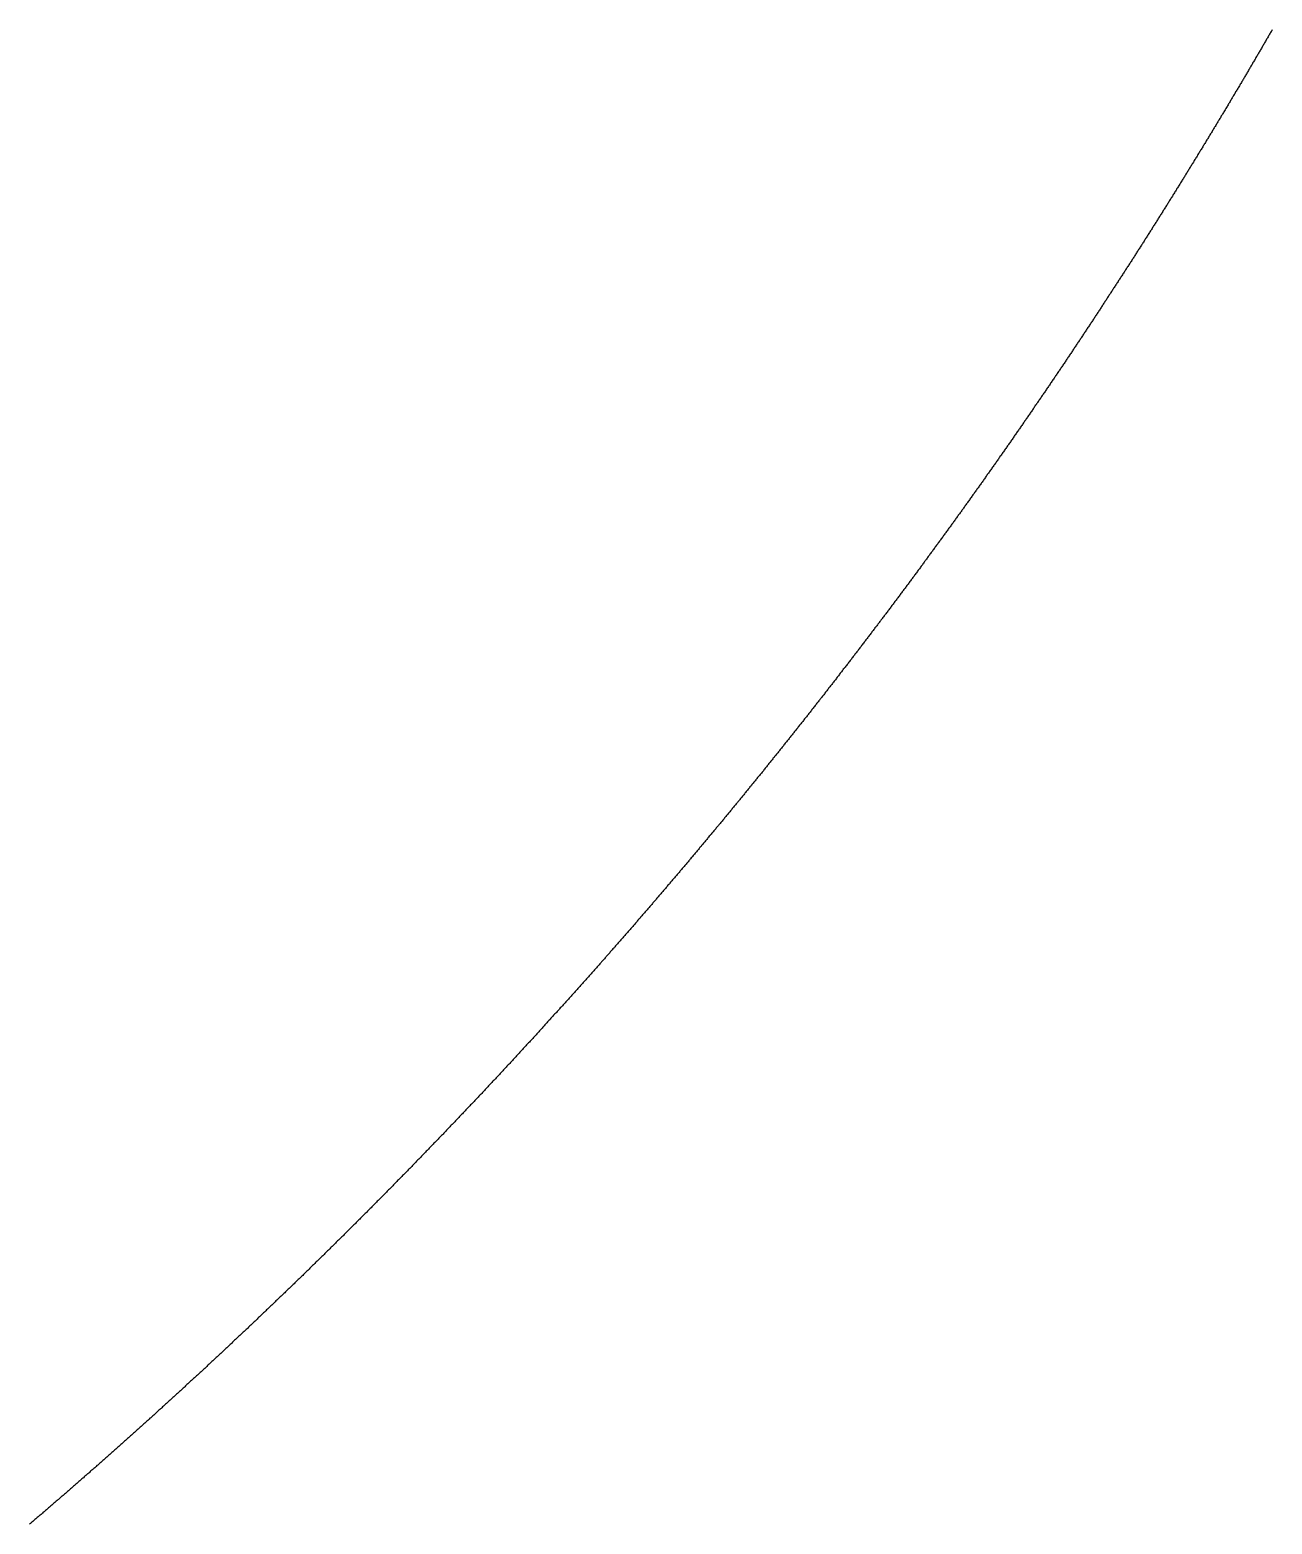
# Model space of a CAD drawing. Header units: metres. Extents: x -42.1 to 42, y -42.1 to 42.
# Drawn here: x 27.26 to 36.36, y -32.01 to -21.06 of the extents above; entities that cross this region are included whole.
import ezdxf

# ---------------------------------------------------------------- set-up
doc = ezdxf.new("R2010")
doc.units = ezdxf.units.M

msp = doc.modelspace()

# ---------------------------------------------------------------- linework, layer by layer
msp.add_lwpolyline([(36.364, -21.057), (36.361, -21.064), (36.357, -21.07), (36.353, -21.076), (36.35, -21.083), (36.346, -21.089), (36.342, -21.096), (36.338, -21.102), (36.335, -21.108), (36.331, -21.115), (36.327, -21.121), (36.324, -21.127), (36.32, -21.134), (36.316, -21.14), (36.313, -21.146), (36.309, -21.153), (36.305, -21.159), (36.302, -21.165), (36.298, -21.172), (36.294, -21.178), (36.291, -21.184), (36.287, -21.191), (36.283, -21.197), (36.28, -21.203), (36.276, -21.21), (36.272, -21.216), (36.269, -21.222), (36.265, -21.229), (36.261, -21.235), (36.257, -21.241), (36.254, -21.248), (36.25, -21.254), (36.246, -21.26), (36.243, -21.267), (36.239, -21.273), (36.235, -21.279), (36.232, -21.286), (36.228, -21.292), (36.224, -21.298), (36.22, -21.305), (36.217, -21.311), (36.213, -21.317), (36.209, -21.324), (36.206, -21.33), (36.202, -21.336), (36.198, -21.343), (36.194, -21.349), (36.191, -21.355), (36.187, -21.362), (36.183, -21.368), (36.18, -21.374), (36.176, -21.381), (36.172, -21.387), (36.168, -21.393), (36.165, -21.399), (36.161, -21.406), (36.157, -21.412), (36.154, -21.418), (36.15, -21.425), (36.146, -21.431), (36.142, -21.437), (36.139, -21.444), (36.135, -21.45), (36.131, -21.456), (36.127, -21.463), (36.124, -21.469), (36.12, -21.475), (36.116, -21.482), (36.112, -21.488), (36.109, -21.494), (36.105, -21.5), (36.101, -21.507), (36.097, -21.513), (36.094, -21.519), (36.09, -21.526), (36.086, -21.532), (36.082, -21.538), (36.079, -21.545), (36.075, -21.551), (36.071, -21.557), (36.067, -21.564), (36.064, -21.57), (36.06, -21.576), (36.056, -21.582), (36.052, -21.589), (36.049, -21.595), (36.045, -21.601), (36.041, -21.608), (36.037, -21.614), (36.034, -21.62), (36.03, -21.626), (36.026, -21.633), (36.022, -21.639), (36.019, -21.645), (36.015, -21.652), (36.011, -21.658), (36.007, -21.664), (36.004, -21.671), (36, -21.677), (35.996, -21.683), (35.992, -21.689), (35.988, -21.696), (35.985, -21.702), (35.981, -21.708), (35.977, -21.715), (35.973, -21.721), (35.97, -21.727), (35.966, -21.733), (35.962, -21.74), (35.958, -21.746), (35.954, -21.752), (35.951, -21.758), (35.947, -21.765), (35.943, -21.771), (35.939, -21.777), (35.935, -21.784), (35.932, -21.79), (35.928, -21.796), (35.924, -21.802), (35.92, -21.809), (35.917, -21.815), (35.913, -21.821), (35.909, -21.828), (35.905, -21.834), (35.901, -21.84), (35.898, -21.846), (35.894, -21.853), (35.89, -21.859), (35.886, -21.865), (35.882, -21.871), (35.878, -21.878), (35.875, -21.884), (35.871, -21.89), (35.867, -21.896), (35.863, -21.903), (35.859, -21.909), (35.856, -21.915), (35.852, -21.922), (35.848, -21.928), (35.844, -21.934), (35.84, -21.94), (35.837, -21.947), (35.833, -21.953), (35.829, -21.959), (35.825, -21.965), (35.821, -21.972), (35.817, -21.978), (35.814, -21.984), (35.81, -21.99), (35.806, -21.997), (35.802, -22.003), (35.798, -22.009), (35.794, -22.015), (35.791, -22.022), (35.787, -22.028), (35.783, -22.034), (35.779, -22.04), (35.775, -22.047), (35.771, -22.053), (35.768, -22.059), (35.764, -22.065), (35.76, -22.072), (35.756, -22.078), (35.752, -22.084), (35.748, -22.09), (35.745, -22.097), (35.741, -22.103), (35.737, -22.109), (35.733, -22.115), (35.729, -22.122), (35.725, -22.128), (35.721, -22.134), (35.718, -22.14), (35.714, -22.147), (35.71, -22.153), (35.706, -22.159), (35.702, -22.165), (35.698, -22.172), (35.694, -22.178), (35.691, -22.184), (35.687, -22.19), (35.683, -22.196), (35.679, -22.203), (35.675, -22.209), (35.671, -22.215), (35.667, -22.221), (35.664, -22.228), (35.66, -22.234), (35.656, -22.24), (35.652, -22.246), (35.648, -22.253), (35.644, -22.259), (35.64, -22.265), (35.636, -22.271), (35.633, -22.277), (35.629, -22.284), (35.625, -22.29), (35.621, -22.296), (35.617, -22.302), (35.613, -22.309), (35.609, -22.315), (35.605, -22.321), (35.602, -22.327), (35.598, -22.333), (35.594, -22.34), (35.59, -22.346), (35.586, -22.352), (35.582, -22.358), (35.578, -22.365), (35.574, -22.371), (35.57, -22.377), (35.566, -22.383), (35.563, -22.389), (35.559, -22.396), (35.555, -22.402), (35.551, -22.408), (35.547, -22.414), (35.543, -22.42), (35.539, -22.427), (35.535, -22.433), (35.531, -22.439), (35.527, -22.445), (35.524, -22.451), (35.52, -22.458), (35.516, -22.464), (35.512, -22.47), (35.508, -22.476), (35.504, -22.482), (35.5, -22.489), (35.496, -22.495), (35.492, -22.501), (35.488, -22.507), (35.484, -22.513), (35.481, -22.52), (35.477, -22.526), (35.473, -22.532), (35.469, -22.538), (35.465, -22.544), (35.461, -22.551), (35.457, -22.557), (35.453, -22.563), (35.449, -22.569), (35.445, -22.575), (35.441, -22.582), (35.437, -22.588), (35.433, -22.594), (35.429, -22.6), (35.426, -22.606), (35.422, -22.613), (35.418, -22.619), (35.414, -22.625), (35.41, -22.631), (35.406, -22.637), (35.402, -22.643), (35.398, -22.65), (35.394, -22.656), (35.39, -22.662), (35.386, -22.668), (35.382, -22.674), (35.378, -22.681), (35.374, -22.687), (35.37, -22.693), (35.366, -22.699), (35.362, -22.705), (35.358, -22.711), (35.355, -22.718), (35.351, -22.724), (35.347, -22.73), (35.343, -22.736), (35.339, -22.742), (35.335, -22.749), (35.331, -22.755), (35.327, -22.761), (35.323, -22.767), (35.319, -22.773), (35.315, -22.779), (35.311, -22.786), (35.307, -22.792), (35.303, -22.798), (35.299, -22.804), (35.295, -22.81), (35.291, -22.816), (35.287, -22.823), (35.283, -22.829), (35.279, -22.835), (35.275, -22.841), (35.271, -22.847), (35.267, -22.853), (35.263, -22.86), (35.259, -22.866), (35.255, -22.872), (35.251, -22.878), (35.247, -22.884), (35.243, -22.89), (35.239, -22.896), (35.235, -22.903), (35.231, -22.909), (35.227, -22.915), (35.223, -22.921), (35.219, -22.927), (35.215, -22.933), (35.211, -22.94), (35.207, -22.946), (35.203, -22.952), (35.199, -22.958), (35.195, -22.964), (35.191, -22.97), (35.187, -22.976), (35.183, -22.983), (35.179, -22.989), (35.175, -22.995), (35.171, -23.001), (35.167, -23.007), (35.163, -23.013), (35.159, -23.019), (35.155, -23.026), (35.151, -23.032), (35.147, -23.038), (35.143, -23.044), (35.139, -23.05), (35.135, -23.056), (35.131, -23.062), (35.127, -23.069), (35.123, -23.075), (35.119, -23.081), (35.115, -23.087), (35.111, -23.093), (35.107, -23.099), (35.103, -23.105), (35.099, -23.112), (35.095, -23.118), (35.091, -23.124), (35.087, -23.13), (35.083, -23.136), (35.079, -23.142), (35.075, -23.148), (35.071, -23.154), (35.067, -23.161), (35.063, -23.167), (35.059, -23.173), (35.055, -23.179), (35.051, -23.185), (35.047, -23.191), (35.043, -23.197), (35.039, -23.203), (35.035, -23.21), (35.031, -23.216), (35.027, -23.222), (35.023, -23.228), (35.019, -23.234), (35.014, -23.24), (35.01, -23.246), (35.006, -23.252), (35.002, -23.259), (34.998, -23.265), (34.994, -23.271), (34.99, -23.277), (34.986, -23.283), (34.982, -23.289), (34.978, -23.295), (34.974, -23.301), (34.97, -23.307), (34.966, -23.314), (34.962, -23.32), (34.958, -23.326), (34.954, -23.332), (34.95, -23.338), (34.946, -23.344), (34.941, -23.35), (34.937, -23.356), (34.933, -23.362), (34.929, -23.368), (34.925, -23.375), (34.921, -23.381), (34.917, -23.387), (34.913, -23.393), (34.909, -23.399), (34.905, -23.405), (34.901, -23.411), (34.897, -23.417), (34.893, -23.423), (34.889, -23.429), (34.884, -23.436), (34.88, -23.442), (34.876, -23.448), (34.872, -23.454), (34.868, -23.46), (34.864, -23.466), (34.86, -23.472), (34.856, -23.478), (34.852, -23.484), (34.848, -23.49), (34.844, -23.496), (34.84, -23.503), (34.835, -23.509), (34.831, -23.515), (34.827, -23.521), (34.823, -23.527), (34.819, -23.533), (34.815, -23.539), (34.811, -23.545), (34.807, -23.551), (34.803, -23.557), (34.799, -23.563), (34.794, -23.569), (34.79, -23.576), (34.786, -23.582), (34.782, -23.588), (34.778, -23.594), (34.774, -23.6), (34.77, -23.606), (34.766, -23.612), (34.762, -23.618), (34.757, -23.624), (34.753, -23.63), (34.749, -23.636), (34.745, -23.642), (34.741, -23.648), (34.737, -23.655), (34.733, -23.661), (34.729, -23.667), (34.725, -23.673), (34.72, -23.679), (34.716, -23.685), (34.712, -23.691), (34.708, -23.697), (34.704, -23.703), (34.7, -23.709), (34.696, -23.715), (34.692, -23.721), (34.687, -23.727), (34.683, -23.733), (34.679, -23.739), (34.675, -23.745), (34.671, -23.752), (34.667, -23.758), (34.663, -23.764), (34.658, -23.77), (34.654, -23.776), (34.65, -23.782), (34.646, -23.788), (34.642, -23.794), (34.638, -23.8), (34.634, -23.806), (34.629, -23.812), (34.625, -23.818), (34.621, -23.824), (34.617, -23.83), (34.613, -23.836), (34.609, -23.842), (34.605, -23.848), (34.6, -23.854), (34.596, -23.86), (34.592, -23.867), (34.588, -23.873), (34.584, -23.879), (34.58, -23.885), (34.575, -23.891), (34.571, -23.897), (34.567, -23.903), (34.563, -23.909), (34.559, -23.915), (34.555, -23.921), (34.55, -23.927), (34.546, -23.933), (34.542, -23.939), (34.538, -23.945), (34.534, -23.951), (34.53, -23.957), (34.525, -23.963), (34.521, -23.969), (34.517, -23.975), (34.513, -23.981), (34.509, -23.987), (34.505, -23.993), (34.5, -23.999), (34.496, -24.005), (34.492, -24.011), (34.488, -24.017), (34.484, -24.023), (34.48, -24.029), (34.475, -24.035), (34.471, -24.041), (34.467, -24.048), (34.463, -24.054), (34.459, -24.06), (34.454, -24.066), (34.45, -24.072), (34.446, -24.078), (34.442, -24.084), (34.438, -24.09), (34.433, -24.096), (34.429, -24.102), (34.425, -24.108), (34.421, -24.114), (34.417, -24.12), (34.412, -24.126), (34.408, -24.132), (34.404, -24.138), (34.4, -24.144), (34.396, -24.15), (34.391, -24.156), (34.387, -24.162), (34.383, -24.168), (34.379, -24.174), (34.375, -24.18), (34.37, -24.186), (34.366, -24.192), (34.362, -24.198), (34.358, -24.204), (34.354, -24.21), (34.349, -24.216), (34.345, -24.222), (34.341, -24.228), (34.337, -24.234), (34.332, -24.24), (34.328, -24.246), (34.324, -24.252), (34.32, -24.258), (34.316, -24.264), (34.311, -24.27), (34.307, -24.276), (34.303, -24.282), (34.299, -24.288), (34.294, -24.294), (34.29, -24.3), (34.286, -24.306), (34.282, -24.312), (34.277, -24.318), (34.273, -24.324), (34.269, -24.33), (34.265, -24.336), (34.261, -24.342), (34.256, -24.348), (34.252, -24.354), (34.248, -24.36), (34.244, -24.366), (34.239, -24.372), (34.235, -24.378), (34.231, -24.384), (34.227, -24.39), (34.222, -24.396), (34.218, -24.402), (34.214, -24.408), (34.21, -24.414), (34.205, -24.419), (34.201, -24.425), (34.197, -24.431), (34.193, -24.437), (34.188, -24.443), (34.184, -24.449), (34.18, -24.455), (34.176, -24.461), (34.171, -24.467), (34.167, -24.473), (34.163, -24.479), (34.158, -24.485), (34.154, -24.491), (34.15, -24.497), (34.146, -24.503), (34.141, -24.509), (34.137, -24.515), (34.133, -24.521), (34.129, -24.527), (34.124, -24.533), (34.12, -24.539), (34.116, -24.545), (34.112, -24.551), (34.107, -24.557), (34.103, -24.563), (34.099, -24.569), (34.094, -24.575), (34.09, -24.581), (34.086, -24.587), (34.082, -24.593), (34.077, -24.598), (34.073, -24.604), (34.069, -24.61), (34.064, -24.616), (34.06, -24.622), (34.056, -24.628), (34.052, -24.634), (34.047, -24.64), (34.043, -24.646), (34.039, -24.652), (34.034, -24.658), (34.03, -24.664), (34.026, -24.67), (34.022, -24.676), (34.017, -24.682), (34.013, -24.688), (34.009, -24.694), (34.004, -24.7), (34, -24.706), (33.996, -24.711), (33.991, -24.717), (33.987, -24.723), (33.983, -24.729), (33.979, -24.735), (33.974, -24.741), (33.97, -24.747), (33.966, -24.753), (33.961, -24.759), (33.957, -24.765), (33.953, -24.771), (33.948, -24.777), (33.944, -24.783), (33.94, -24.789), (33.935, -24.795), (33.931, -24.8), (33.927, -24.806), (33.922, -24.812), (33.918, -24.818), (33.914, -24.824), (33.909, -24.83), (33.905, -24.836), (33.901, -24.842), (33.896, -24.848), (33.892, -24.854), (33.888, -24.86), (33.883, -24.866), (33.879, -24.872), (33.875, -24.878), (33.87, -24.883), (33.866, -24.889), (33.862, -24.895), (33.857, -24.901), (33.853, -24.907), (33.849, -24.913), (33.844, -24.919), (33.84, -24.925), (33.836, -24.931), (33.831, -24.937), (33.827, -24.943), (33.823, -24.948), (33.818, -24.954), (33.814, -24.96), (33.81, -24.966), (33.805, -24.972), (33.801, -24.978), (33.797, -24.984), (33.792, -24.99), (33.788, -24.996), (33.784, -25.002), (33.779, -25.008), (33.775, -25.013), (33.771, -25.019), (33.766, -25.025), (33.762, -25.031), (33.757, -25.037), (33.753, -25.043), (33.749, -25.049), (33.744, -25.055), (33.74, -25.061), (33.736, -25.067), (33.731, -25.072), (33.727, -25.078), (33.723, -25.084), (33.718, -25.09), (33.714, -25.096), (33.709, -25.102), (33.705, -25.108), (33.701, -25.114), (33.696, -25.12), (33.692, -25.125), (33.688, -25.131), (33.683, -25.137), (33.679, -25.143), (33.674, -25.149), (33.67, -25.155), (33.666, -25.161), (33.661, -25.167), (33.657, -25.173), (33.653, -25.178), (33.648, -25.184), (33.644, -25.19), (33.639, -25.196), (33.635, -25.202), (33.631, -25.208), (33.626, -25.214), (33.622, -25.22), (33.617, -25.225), (33.613, -25.231), (33.609, -25.237), (33.604, -25.243), (33.6, -25.249), (33.595, -25.255), (33.591, -25.261), (33.587, -25.267), (33.582, -25.272), (33.578, -25.278), (33.573, -25.284), (33.569, -25.29), (33.565, -25.296), (33.56, -25.302), (33.556, -25.308), (33.551, -25.313), (33.547, -25.319), (33.543, -25.325), (33.538, -25.331), (33.534, -25.337), (33.529, -25.343), (33.525, -25.349), (33.521, -25.354), (33.516, -25.36), (33.512, -25.366), (33.507, -25.372), (33.503, -25.378), (33.498, -25.384), (33.494, -25.39), (33.49, -25.395), (33.485, -25.401), (33.481, -25.407), (33.476, -25.413), (33.472, -25.419), (33.467, -25.425), (33.463, -25.431), (33.459, -25.436), (33.454, -25.442), (33.45, -25.448), (33.445, -25.454), (33.441, -25.46), (33.436, -25.466), (33.432, -25.471), (33.428, -25.477), (33.423, -25.483), (33.419, -25.489), (33.414, -25.495), (33.41, -25.501), (33.405, -25.507), (33.401, -25.512), (33.397, -25.518), (33.392, -25.524), (33.388, -25.53), (33.383, -25.536), (33.379, -25.542), (33.374, -25.547), (33.37, -25.553), (33.365, -25.559), (33.361, -25.565), (33.356, -25.571), (33.352, -25.577), (33.348, -25.582), (33.343, -25.588), (33.339, -25.594), (33.334, -25.6), (33.33, -25.606), (33.325, -25.611), (33.321, -25.617), (33.316, -25.623), (33.312, -25.629), (33.307, -25.635), (33.303, -25.641), (33.298, -25.646), (33.294, -25.652), (33.29, -25.658), (33.285, -25.664), (33.281, -25.67), (33.276, -25.675), (33.272, -25.681), (33.267, -25.687), (33.263, -25.693), (33.258, -25.699), (33.254, -25.705), (33.249, -25.71), (33.245, -25.716), (33.24, -25.722), (33.236, -25.728), (33.231, -25.734), (33.227, -25.739), (33.222, -25.745), (33.218, -25.751), (33.213, -25.757), (33.209, -25.763), (33.204, -25.768), (33.2, -25.774), (33.195, -25.78), (33.191, -25.786), (33.186, -25.792), (33.182, -25.797), (33.178, -25.803), (33.173, -25.809), (33.169, -25.815), (33.164, -25.821), (33.16, -25.826), (33.155, -25.832), (33.151, -25.838), (33.146, -25.844), (33.142, -25.85), (33.137, -25.855), (33.133, -25.861), (33.128, -25.867), (33.124, -25.873), (33.119, -25.879), (33.114, -25.884), (33.11, -25.89), (33.105, -25.896), (33.101, -25.902), (33.096, -25.907), (33.092, -25.913), (33.087, -25.919), (33.083, -25.925), (33.078, -25.931), (33.074, -25.936), (33.069, -25.942), (33.065, -25.948), (33.06, -25.954), (33.056, -25.959), (33.051, -25.965), (33.047, -25.971), (33.042, -25.977), (33.038, -25.983), (33.033, -25.988), (33.029, -25.994), (33.024, -26), (33.02, -26.006), (33.015, -26.011), (33.011, -26.017), (33.006, -26.023), (33.001, -26.029), (32.997, -26.035), (32.992, -26.04), (32.988, -26.046), (32.983, -26.052), (32.979, -26.058), (32.974, -26.063), (32.97, -26.069), (32.965, -26.075), (32.961, -26.081), (32.956, -26.086), (32.952, -26.092), (32.947, -26.098), (32.942, -26.104), (32.938, -26.109), (32.933, -26.115), (32.929, -26.121), (32.924, -26.127), (32.92, -26.132), (32.915, -26.138), (32.911, -26.144), (32.906, -26.15), (32.901, -26.155), (32.897, -26.161), (32.892, -26.167), (32.888, -26.173), (32.883, -26.178), (32.879, -26.184), (32.874, -26.19), (32.87, -26.196), (32.865, -26.201), (32.86, -26.207), (32.856, -26.213), (32.851, -26.219), (32.847, -26.224), (32.842, -26.23), (32.838, -26.236), (32.833, -26.242), (32.828, -26.247), (32.824, -26.253), (32.819, -26.259), (32.815, -26.265), (32.81, -26.27), (32.806, -26.276), (32.801, -26.282), (32.796, -26.287), (32.792, -26.293), (32.787, -26.299), (32.783, -26.305), (32.778, -26.31), (32.774, -26.316), (32.769, -26.322), (32.764, -26.328), (32.76, -26.333), (32.755, -26.339), (32.751, -26.345), (32.746, -26.35), (32.741, -26.356), (32.737, -26.362), (32.732, -26.368), (32.728, -26.373), (32.723, -26.379), (32.718, -26.385), (32.714, -26.391), (32.709, -26.396), (32.705, -26.402), (32.7, -26.408), (32.695, -26.413), (32.691, -26.419), (32.686, -26.425), (32.682, -26.431), (32.677, -26.436), (32.672, -26.442), (32.668, -26.448), (32.663, -26.453), (32.659, -26.459), (32.654, -26.465), (32.649, -26.47), (32.645, -26.476), (32.64, -26.482), (32.636, -26.488), (32.631, -26.493), (32.626, -26.499), (32.622, -26.505), (32.617, -26.51), (32.613, -26.516), (32.608, -26.522), (32.603, -26.527), (32.599, -26.533), (32.594, -26.539), (32.589, -26.545), (32.585, -26.55), (32.58, -26.556), (32.576, -26.562), (32.571, -26.567), (32.566, -26.573), (32.562, -26.579), (32.557, -26.584), (32.552, -26.59), (32.548, -26.596), (32.543, -26.601), (32.538, -26.607), (32.534, -26.613), (32.529, -26.619), (32.525, -26.624), (32.52, -26.63), (32.515, -26.636), (32.511, -26.641), (32.506, -26.647), (32.501, -26.653), (32.497, -26.658), (32.492, -26.664), (32.487, -26.67), (32.483, -26.675), (32.478, -26.681), (32.474, -26.687), (32.469, -26.692), (32.464, -26.698), (32.46, -26.704), (32.455, -26.709), (32.45, -26.715), (32.446, -26.721), (32.441, -26.726), (32.436, -26.732), (32.432, -26.738), (32.427, -26.743), (32.422, -26.749), (32.418, -26.755), (32.413, -26.76), (32.408, -26.766), (32.404, -26.772), (32.399, -26.777), (32.394, -26.783), (32.39, -26.789), (32.385, -26.794), (32.38, -26.8), (32.376, -26.806), (32.371, -26.811), (32.366, -26.817), (32.362, -26.823), (32.357, -26.828), (32.352, -26.834), (32.348, -26.84), (32.343, -26.845), (32.338, -26.851), (32.334, -26.857), (32.329, -26.862), (32.324, -26.868), (32.32, -26.874), (32.315, -26.879), (32.31, -26.885), (32.306, -26.89), (32.301, -26.896), (32.296, -26.902), (32.291, -26.907), (32.287, -26.913), (32.282, -26.919), (32.277, -26.924), (32.273, -26.93), (32.268, -26.936), (32.263, -26.941), (32.259, -26.947), (32.254, -26.953), (32.249, -26.958), (32.245, -26.964), (32.24, -26.969), (32.235, -26.975), (32.23, -26.981), (32.226, -26.986), (32.221, -26.992), (32.216, -26.998), (32.212, -27.003), (32.207, -27.009), (32.202, -27.015), (32.198, -27.02), (32.193, -27.026), (32.188, -27.031), (32.183, -27.037), (32.179, -27.043), (32.174, -27.048), (32.169, -27.054), (32.165, -27.059), (32.16, -27.065), (32.155, -27.071), (32.15, -27.076), (32.146, -27.082), (32.141, -27.088), (32.136, -27.093), (32.132, -27.099), (32.127, -27.104), (32.122, -27.11), (32.117, -27.116), (32.113, -27.121), (32.108, -27.127), (32.103, -27.133), (32.098, -27.138), (32.094, -27.144), (32.089, -27.149), (32.084, -27.155), (32.08, -27.161), (32.075, -27.166), (32.07, -27.172), (32.065, -27.177), (32.061, -27.183), (32.056, -27.189), (32.051, -27.194), (32.046, -27.2), (32.042, -27.205), (32.037, -27.211), (32.032, -27.217), (32.027, -27.222), (32.023, -27.228), (32.018, -27.233), (32.013, -27.239), (32.008, -27.245), (32.004, -27.25), (31.999, -27.256), (31.994, -27.261), (31.989, -27.267), (31.985, -27.273), (31.98, -27.278), (31.975, -27.284), (31.97, -27.289), (31.966, -27.295), (31.961, -27.3), (31.956, -27.306), (31.951, -27.312), (31.947, -27.317), (31.942, -27.323), (31.937, -27.328), (31.932, -27.334), (31.928, -27.34), (31.923, -27.345), (31.918, -27.351), (31.913, -27.356), (31.909, -27.362), (31.904, -27.367), (31.899, -27.373), (31.894, -27.379), (31.89, -27.384), (31.885, -27.39), (31.88, -27.395), (31.875, -27.401), (31.87, -27.406), (31.866, -27.412), (31.861, -27.418), (31.856, -27.423), (31.851, -27.429), (31.847, -27.434), (31.842, -27.44), (31.837, -27.445), (31.832, -27.451), (31.827, -27.457), (31.823, -27.462), (31.818, -27.468), (31.813, -27.473), (31.808, -27.479), (31.804, -27.484), (31.799, -27.49), (31.794, -27.495), (31.789, -27.501), (31.784, -27.507), (31.78, -27.512), (31.775, -27.518), (31.77, -27.523), (31.765, -27.529), (31.76, -27.534), (31.756, -27.54), (31.751, -27.545), (31.746, -27.551), (31.741, -27.557), (31.736, -27.562), (31.732, -27.568), (31.727, -27.573), (31.722, -27.579), (31.717, -27.584), (31.712, -27.59), (31.708, -27.595), (31.703, -27.601), (31.698, -27.606), (31.693, -27.612), (31.688, -27.618), (31.684, -27.623), (31.679, -27.629), (31.674, -27.634), (31.669, -27.64), (31.664, -27.645), (31.659, -27.651), (31.655, -27.656), (31.65, -27.662), (31.645, -27.667), (31.64, -27.673), (31.635, -27.678), (31.631, -27.684), (31.626, -27.689), (31.621, -27.695), (31.616, -27.7), (31.611, -27.706), (31.606, -27.712), (31.602, -27.717), (31.597, -27.723), (31.592, -27.728), (31.587, -27.734), (31.582, -27.739), (31.577, -27.745), (31.573, -27.75), (31.568, -27.756), (31.563, -27.761), (31.558, -27.767), (31.553, -27.772), (31.548, -27.778), (31.544, -27.783), (31.539, -27.789), (31.534, -27.794), (31.529, -27.8), (31.524, -27.805), (31.519, -27.811), (31.514, -27.816), (31.51, -27.822), (31.505, -27.827), (31.5, -27.833), (31.495, -27.838), (31.49, -27.844), (31.485, -27.849), (31.481, -27.855), (31.476, -27.86), (31.471, -27.866), (31.466, -27.871), (31.461, -27.877), (31.456, -27.882), (31.451, -27.888), (31.447, -27.893), (31.442, -27.899), (31.437, -27.904), (31.432, -27.91), (31.427, -27.915), (31.422, -27.921), (31.417, -27.926), (31.413, -27.932), (31.408, -27.937), (31.403, -27.943), (31.398, -27.948), (31.393, -27.954), (31.388, -27.959), (31.383, -27.965), (31.378, -27.97), (31.374, -27.976), (31.369, -27.981), (31.364, -27.987), (31.359, -27.992), (31.354, -27.998), (31.349, -28.003), (31.344, -28.009), (31.339, -28.014), (31.335, -28.02), (31.33, -28.025), (31.325, -28.031), (31.32, -28.036), (31.315, -28.041), (31.31, -28.047), (31.305, -28.052), (31.3, -28.058), (31.295, -28.063), (31.291, -28.069), (31.286, -28.074), (31.281, -28.08), (31.276, -28.085), (31.271, -28.091), (31.266, -28.096), (31.261, -28.102), (31.256, -28.107), (31.251, -28.113), (31.247, -28.118), (31.242, -28.123), (31.237, -28.129), (31.232, -28.134), (31.227, -28.14), (31.222, -28.145), (31.217, -28.151), (31.212, -28.156), (31.207, -28.162), (31.202, -28.167), (31.197, -28.173), (31.193, -28.178), (31.188, -28.183), (31.183, -28.189), (31.178, -28.194), (31.173, -28.2), (31.168, -28.205), (31.163, -28.211), (31.158, -28.216), (31.153, -28.222), (31.148, -28.227), (31.143, -28.233), (31.139, -28.238), (31.134, -28.243), (31.129, -28.249), (31.124, -28.254), (31.119, -28.26), (31.114, -28.265), (31.109, -28.271), (31.104, -28.276), (31.099, -28.281), (31.094, -28.287), (31.089, -28.292), (31.084, -28.298), (31.079, -28.303), (31.074, -28.309), (31.07, -28.314), (31.065, -28.32), (31.06, -28.325), (31.055, -28.33), (31.05, -28.336), (31.045, -28.341), (31.04, -28.347), (31.035, -28.352), (31.03, -28.357), (31.025, -28.363), (31.02, -28.368), (31.015, -28.374), (31.01, -28.379), (31.005, -28.385), (31, -28.39), (30.995, -28.395), (30.991, -28.401), (30.986, -28.406), (30.981, -28.412), (30.976, -28.417), (30.971, -28.423), (30.966, -28.428), (30.961, -28.433), (30.956, -28.439), (30.951, -28.444), (30.946, -28.45), (30.941, -28.455), (30.936, -28.46), (30.931, -28.466), (30.926, -28.471), (30.921, -28.477), (30.916, -28.482), (30.911, -28.487), (30.906, -28.493), (30.901, -28.498), (30.896, -28.504), (30.891, -28.509), (30.886, -28.514), (30.881, -28.52), (30.876, -28.525), (30.871, -28.531), (30.867, -28.536), (30.862, -28.541), (30.857, -28.547), (30.852, -28.552), (30.847, -28.558), (30.842, -28.563), (30.837, -28.568), (30.832, -28.574), (30.827, -28.579), (30.822, -28.585), (30.817, -28.59), (30.812, -28.595), (30.807, -28.601), (30.802, -28.606), (30.797, -28.611), (30.792, -28.617), (30.787, -28.622), (30.782, -28.628), (30.777, -28.633), (30.772, -28.638), (30.767, -28.644), (30.762, -28.649), (30.757, -28.654), (30.752, -28.66), (30.747, -28.665), (30.742, -28.671), (30.737, -28.676), (30.732, -28.681), (30.727, -28.687), (30.722, -28.692), (30.717, -28.697), (30.712, -28.703), (30.707, -28.708), (30.702, -28.714), (30.697, -28.719), (30.692, -28.724), (30.687, -28.73), (30.682, -28.735), (30.677, -28.74), (30.672, -28.746), (30.667, -28.751), (30.662, -28.756), (30.657, -28.762), (30.652, -28.767), (30.647, -28.773), (30.642, -28.778), (30.637, -28.783), (30.632, -28.789), (30.627, -28.794), (30.622, -28.799), (30.617, -28.805), (30.612, -28.81), (30.607, -28.815), (30.602, -28.821), (30.597, -28.826), (30.592, -28.831), (30.587, -28.837), (30.582, -28.842), (30.577, -28.847), (30.572, -28.853), (30.567, -28.858), (30.561, -28.864), (30.556, -28.869), (30.551, -28.874), (30.546, -28.88), (30.541, -28.885), (30.536, -28.89), (30.531, -28.896), (30.526, -28.901), (30.521, -28.906), (30.516, -28.912), (30.511, -28.917), (30.506, -28.922), (30.501, -28.928), (30.496, -28.933), (30.491, -28.938), (30.486, -28.944), (30.481, -28.949), (30.476, -28.954), (30.471, -28.96), (30.466, -28.965), (30.461, -28.97), (30.456, -28.975), (30.451, -28.981), (30.446, -28.986), (30.441, -28.991), (30.435, -28.997), (30.43, -29.002), (30.425, -29.007), (30.42, -29.013), (30.415, -29.018), (30.41, -29.023), (30.405, -29.029), (30.4, -29.034), (30.395, -29.039), (30.39, -29.045), (30.385, -29.05), (30.38, -29.055), (30.375, -29.061), (30.37, -29.066), (30.365, -29.071), (30.36, -29.076), (30.355, -29.082), (30.349, -29.087), (30.344, -29.092), (30.339, -29.098), (30.334, -29.103), (30.329, -29.108), (30.324, -29.114), (30.319, -29.119), (30.314, -29.124), (30.309, -29.13), (30.304, -29.135), (30.299, -29.14), (30.294, -29.145), (30.289, -29.151), (30.284, -29.156), (30.278, -29.161), (30.273, -29.167), (30.268, -29.172), (30.263, -29.177), (30.258, -29.182), (30.253, -29.188), (30.248, -29.193), (30.243, -29.198), (30.238, -29.204), (30.233, -29.209), (30.228, -29.214), (30.222, -29.219), (30.217, -29.225), (30.212, -29.23), (30.207, -29.235), (30.202, -29.241), (30.197, -29.246), (30.192, -29.251), (30.187, -29.256), (30.182, -29.262), (30.177, -29.267), (30.172, -29.272), (30.166, -29.278), (30.161, -29.283), (30.156, -29.288), (30.151, -29.293), (30.146, -29.299), (30.141, -29.304), (30.136, -29.309), (30.131, -29.314), (30.126, -29.32), (30.12, -29.325), (30.115, -29.33), (30.11, -29.335), (30.105, -29.341), (30.1, -29.346), (30.095, -29.351), (30.09, -29.357), (30.085, -29.362), (30.08, -29.367), (30.074, -29.372), (30.069, -29.378), (30.064, -29.383), (30.059, -29.388), (30.054, -29.393), (30.049, -29.399), (30.044, -29.404), (30.039, -29.409), (30.033, -29.414), (30.028, -29.42), (30.023, -29.425), (30.018, -29.43), (30.013, -29.435), (30.008, -29.441), (30.003, -29.446), (29.998, -29.451), (29.992, -29.456), (29.987, -29.462), (29.982, -29.467), (29.977, -29.472), (29.972, -29.477), (29.967, -29.482), (29.962, -29.488), (29.956, -29.493), (29.951, -29.498), (29.946, -29.503), (29.941, -29.509), (29.936, -29.514), (29.931, -29.519), (29.926, -29.524), (29.921, -29.53), (29.915, -29.535), (29.91, -29.54), (29.905, -29.545), (29.9, -29.551), (29.895, -29.556), (29.89, -29.561), (29.884, -29.566), (29.879, -29.571), (29.874, -29.577), (29.869, -29.582), (29.864, -29.587), (29.859, -29.592), (29.854, -29.598), (29.848, -29.603), (29.843, -29.608), (29.838, -29.613), (29.833, -29.618), (29.828, -29.624), (29.823, -29.629), (29.817, -29.634), (29.812, -29.639), (29.807, -29.644), (29.802, -29.65), (29.797, -29.655), (29.792, -29.66), (29.786, -29.665), (29.781, -29.671), (29.776, -29.676), (29.771, -29.681), (29.766, -29.686), (29.761, -29.691), (29.755, -29.697), (29.75, -29.702), (29.745, -29.707), (29.74, -29.712), (29.735, -29.717), (29.729, -29.723), (29.724, -29.728), (29.719, -29.733), (29.714, -29.738), (29.709, -29.743), (29.704, -29.748), (29.698, -29.754), (29.693, -29.759), (29.688, -29.764), (29.683, -29.769), (29.678, -29.774), (29.672, -29.78), (29.667, -29.785), (29.662, -29.79), (29.657, -29.795), (29.652, -29.8), (29.647, -29.806), (29.641, -29.811), (29.636, -29.816), (29.631, -29.821), (29.626, -29.826), (29.621, -29.831), (29.615, -29.837), (29.61, -29.842), (29.605, -29.847), (29.6, -29.852), (29.595, -29.857), (29.589, -29.863), (29.584, -29.868), (29.579, -29.873), (29.574, -29.878), (29.569, -29.883), (29.563, -29.888), (29.558, -29.894), (29.553, -29.899), (29.548, -29.904), (29.542, -29.909), (29.537, -29.914), (29.532, -29.919), (29.527, -29.925), (29.522, -29.93), (29.516, -29.935), (29.511, -29.94), (29.506, -29.945), (29.501, -29.95), (29.496, -29.955), (29.49, -29.961), (29.485, -29.966), (29.48, -29.971), (29.475, -29.976), (29.469, -29.981), (29.464, -29.986), (29.459, -29.992), (29.454, -29.997), (29.449, -30.002), (29.443, -30.007), (29.438, -30.012), (29.433, -30.017), (29.428, -30.022), (29.422, -30.028), (29.417, -30.033), (29.412, -30.038), (29.407, -30.043), (29.401, -30.048), (29.396, -30.053), (29.391, -30.058), (29.386, -30.064), (29.38, -30.069), (29.375, -30.074), (29.37, -30.079), (29.365, -30.084), (29.36, -30.089), (29.354, -30.094), (29.349, -30.099), (29.344, -30.105), (29.339, -30.11), (29.333, -30.115), (29.328, -30.12), (29.323, -30.125), (29.318, -30.13), (29.312, -30.135), (29.307, -30.141), (29.302, -30.146), (29.297, -30.151), (29.291, -30.156), (29.286, -30.161), (29.281, -30.166), (29.276, -30.171), (29.27, -30.176), (29.265, -30.181), (29.26, -30.187), (29.254, -30.192), (29.249, -30.197), (29.244, -30.202), (29.239, -30.207), (29.233, -30.212), (29.228, -30.217), (29.223, -30.222), (29.218, -30.227), (29.212, -30.233), (29.207, -30.238), (29.202, -30.243), (29.197, -30.248), (29.191, -30.253), (29.186, -30.258), (29.181, -30.263), (29.175, -30.268), (29.17, -30.273), (29.165, -30.279), (29.16, -30.284), (29.154, -30.289), (29.149, -30.294), (29.144, -30.299), (29.139, -30.304), (29.133, -30.309), (29.128, -30.314), (29.123, -30.319), (29.117, -30.324), (29.112, -30.329), (29.107, -30.335), (29.102, -30.34), (29.096, -30.345), (29.091, -30.35), (29.086, -30.355), (29.08, -30.36), (29.075, -30.365), (29.07, -30.37), (29.064, -30.375), (29.059, -30.38), (29.054, -30.385), (29.049, -30.39), (29.043, -30.396), (29.038, -30.401), (29.033, -30.406), (29.027, -30.411), (29.022, -30.416), (29.017, -30.421), (29.012, -30.426), (29.006, -30.431), (29.001, -30.436), (28.996, -30.441), (28.99, -30.446), (28.985, -30.451), (28.98, -30.456), (28.974, -30.461), (28.969, -30.467), (28.964, -30.472), (28.958, -30.477), (28.953, -30.482), (28.948, -30.487), (28.943, -30.492), (28.937, -30.497), (28.932, -30.502), (28.927, -30.507), (28.921, -30.512), (28.916, -30.517), (28.911, -30.522), (28.905, -30.527), (28.9, -30.532), (28.895, -30.537), (28.889, -30.542), (28.884, -30.547), (28.879, -30.553), (28.873, -30.558), (28.868, -30.563), (28.863, -30.568), (28.857, -30.573), (28.852, -30.578), (28.847, -30.583), (28.841, -30.588), (28.836, -30.593), (28.831, -30.598), (28.825, -30.603), (28.82, -30.608), (28.815, -30.613), (28.809, -30.618), (28.804, -30.623), (28.799, -30.628), (28.793, -30.633), (28.788, -30.638), (28.783, -30.643), (28.777, -30.648), (28.772, -30.653), (28.767, -30.658), (28.761, -30.663), (28.756, -30.668), (28.751, -30.673), (28.745, -30.678), (28.74, -30.683), (28.735, -30.688), (28.729, -30.694), (28.724, -30.699), (28.719, -30.704), (28.713, -30.709), (28.708, -30.714), (28.703, -30.719), (28.697, -30.724), (28.692, -30.729), (28.686, -30.734), (28.681, -30.739), (28.676, -30.744), (28.67, -30.749), (28.665, -30.754), (28.66, -30.759), (28.654, -30.764), (28.649, -30.769), (28.644, -30.774), (28.638, -30.779), (28.633, -30.784), (28.627, -30.789), (28.622, -30.794), (28.617, -30.799), (28.611, -30.804), (28.606, -30.809), (28.601, -30.814), (28.595, -30.819), (28.59, -30.824), (28.585, -30.829), (28.579, -30.834), (28.574, -30.839), (28.568, -30.844), (28.563, -30.849), (28.558, -30.854), (28.552, -30.859), (28.547, -30.864), (28.542, -30.869), (28.536, -30.874), (28.531, -30.879), (28.525, -30.884), (28.52, -30.889), (28.515, -30.894), (28.509, -30.899), (28.504, -30.904), (28.498, -30.909), (28.493, -30.914), (28.488, -30.919), (28.482, -30.924), (28.477, -30.929), (28.472, -30.934), (28.466, -30.939), (28.461, -30.943), (28.455, -30.948), (28.45, -30.953), (28.445, -30.958), (28.439, -30.963), (28.434, -30.968), (28.428, -30.973), (28.423, -30.978), (28.418, -30.983), (28.412, -30.988), (28.407, -30.993), (28.401, -30.998), (28.396, -31.003), (28.391, -31.008), (28.385, -31.013), (28.38, -31.018), (28.374, -31.023), (28.369, -31.028), (28.364, -31.033), (28.358, -31.038), (28.353, -31.043), (28.347, -31.048), (28.342, -31.053), (28.336, -31.058), (28.331, -31.063), (28.326, -31.068), (28.32, -31.073), (28.315, -31.078), (28.309, -31.082), (28.304, -31.087), (28.299, -31.092), (28.293, -31.097), (28.288, -31.102), (28.282, -31.107), (28.277, -31.112), (28.271, -31.117), (28.266, -31.122), (28.261, -31.127), (28.255, -31.132), (28.25, -31.137), (28.244, -31.142), (28.239, -31.147), (28.233, -31.152), (28.228, -31.157), (28.223, -31.162), (28.217, -31.166), (28.212, -31.171), (28.206, -31.176), (28.201, -31.181), (28.195, -31.186), (28.19, -31.191), (28.185, -31.196), (28.179, -31.201), (28.174, -31.206), (28.168, -31.211), (28.163, -31.216), (28.157, -31.221), (28.152, -31.226), (28.147, -31.231), (28.141, -31.235), (28.136, -31.24), (28.13, -31.245), (28.125, -31.25), (28.119, -31.255), (28.114, -31.26), (28.108, -31.265), (28.103, -31.27), (28.097, -31.275), (28.092, -31.28), (28.087, -31.285), (28.081, -31.29), (28.076, -31.294), (28.07, -31.299), (28.065, -31.304), (28.059, -31.309), (28.054, -31.314), (28.048, -31.319), (28.043, -31.324), (28.037, -31.329), (28.032, -31.334), (28.027, -31.339), (28.021, -31.343), (28.016, -31.348), (28.01, -31.353), (28.005, -31.358), (27.999, -31.363), (27.994, -31.368), (27.988, -31.373), (27.983, -31.378), (27.977, -31.383), (27.972, -31.388), (27.966, -31.392), (27.961, -31.397), (27.955, -31.402), (27.95, -31.407), (27.945, -31.412), (27.939, -31.417), (27.934, -31.422), (27.928, -31.427), (27.923, -31.431), (27.917, -31.436), (27.912, -31.441), (27.906, -31.446), (27.901, -31.451), (27.895, -31.456), (27.89, -31.461), (27.884, -31.466), (27.879, -31.471), (27.873, -31.475), (27.868, -31.48), (27.862, -31.485), (27.857, -31.49), (27.851, -31.495), (27.846, -31.5), (27.84, -31.505), (27.835, -31.509), (27.829, -31.514), (27.824, -31.519), (27.818, -31.524), (27.813, -31.529), (27.807, -31.534), (27.802, -31.539), (27.796, -31.544), (27.791, -31.548), (27.785, -31.553), (27.78, -31.558), (27.774, -31.563), (27.769, -31.568), (27.763, -31.573), (27.758, -31.578), (27.752, -31.582), (27.747, -31.587), (27.741, -31.592), (27.736, -31.597), (27.73, -31.602), (27.725, -31.607), (27.719, -31.611), (27.714, -31.616), (27.708, -31.621), (27.703, -31.626), (27.697, -31.631), (27.692, -31.636), (27.686, -31.641), (27.681, -31.645), (27.675, -31.65), (27.67, -31.655), (27.664, -31.66), (27.659, -31.665), (27.653, -31.67), (27.648, -31.674), (27.642, -31.679), (27.637, -31.684), (27.631, -31.689), (27.626, -31.694), (27.62, -31.699), (27.615, -31.703), (27.609, -31.708), (27.604, -31.713), (27.598, -31.718), (27.592, -31.723), (27.587, -31.728), (27.581, -31.732), (27.576, -31.737), (27.57, -31.742), (27.565, -31.747), (27.559, -31.752), (27.554, -31.756), (27.548, -31.761), (27.543, -31.766), (27.537, -31.771), (27.532, -31.776), (27.526, -31.781), (27.521, -31.785), (27.515, -31.79), (27.509, -31.795), (27.504, -31.8), (27.498, -31.805), (27.493, -31.809), (27.487, -31.814), (27.482, -31.819), (27.476, -31.824), (27.471, -31.829), (27.465, -31.833), (27.46, -31.838), (27.454, -31.843), (27.448, -31.848), (27.443, -31.853), (27.437, -31.857), (27.432, -31.862), (27.426, -31.867), (27.421, -31.872), (27.415, -31.877), (27.41, -31.881), (27.404, -31.886), (27.398, -31.891), (27.393, -31.896), (27.387, -31.901), (27.382, -31.905), (27.376, -31.91), (27.371, -31.915), (27.365, -31.92), (27.359, -31.924), (27.354, -31.929), (27.348, -31.934), (27.343, -31.939), (27.337, -31.944), (27.332, -31.948), (27.326, -31.953), (27.321, -31.958), (27.315, -31.963), (27.309, -31.968), (27.304, -31.972), (27.298, -31.977), (27.293, -31.982), (27.287, -31.987), (27.282, -31.991), (27.276, -31.996), (27.27, -32.001), (27.265, -32.006), (27.259, -32.01)])

doc.saveas('drawing.dxf')
